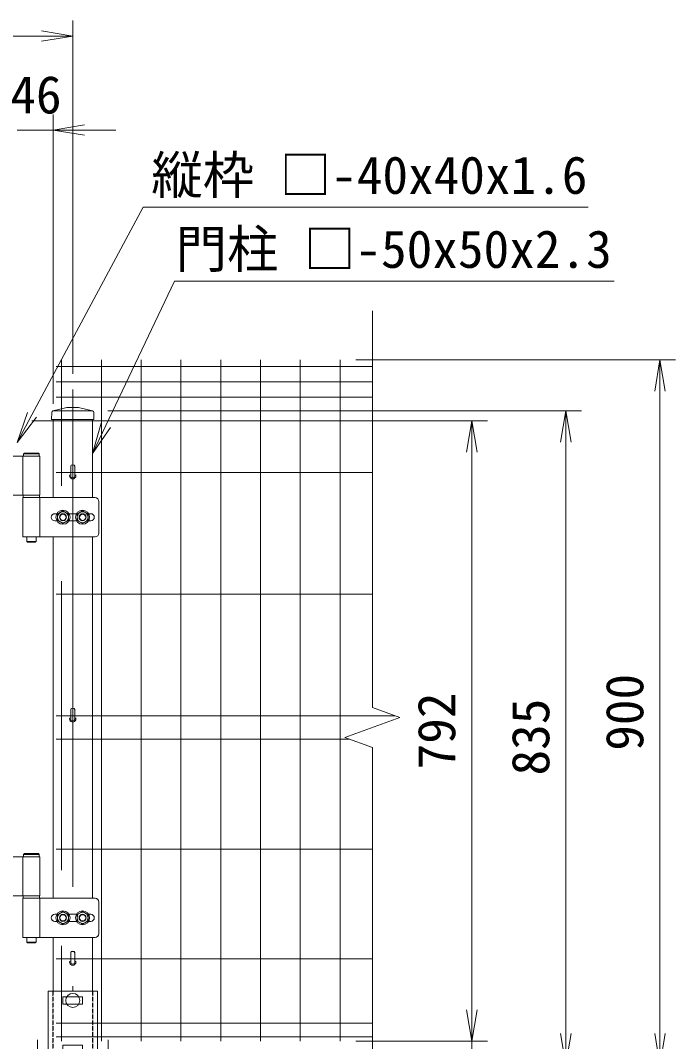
# Model space of a CAD drawing. Units: millimetres, scale not verified. Extents: x -4200 to 4200, y -2970 to 2970.
# Drawn here: x 990 to 1826, y 274 to 1578 of the extents above; entities that cross this region are included whole.
import ezdxf
from ezdxf.enums import TextEntityAlignment as Align

# ---------------------------------------------------------------- set-up
doc = ezdxf.new("R2010")
doc.units = ezdxf.units.MM
doc.header["$LTSCALE"] = 20
for name, pattern in [('DASHED', [7.5, 6, -1.5]), ('USER1', [50.8, 31.75, -6.35, 6.35, -6.35]), ('USER3', [0.375, 0.25, -0.125])]:
    doc.linetypes.add(name, pattern=pattern)
for name, color, linetype, lineweight in [('0-0_D-STR-TXT', 7, 'Continuous', 9), ('0-1_D-STR3', 3, 'Continuous', 13), ('0-2_D-BMK', 2, 'USER1', 13), ('0-3_D-STR1', 1, 'Continuous', 18), ('0-4_D-STR-DIM', 7, 'Continuous', 9), ('0-5_0', 7, 'Continuous', 9), ('0-7_D-STR2', 7, 'Continuous', 9)]:
    doc.layers.add(name, color=color, linetype=linetype, lineweight=lineweight)
doc.styles.add('ＭＳ ゴシック', font='')
doc.styles.get('ＭＳ ゴシック').set_extended_font_data('MS Gothic')

# ---------------------------------------------------------------- blocks, each defined once
blk = doc.blocks.new('_Open')
at = {"layer": '0-5_0'}
blk.add_line((-20, 3.33), (0, 0), dxfattribs=at)
blk.add_lwpolyline([(-20, -3.33), (0, 0), (-20, 0)], dxfattribs=at)
blk = doc.blocks.new('U60')
at = {"layer": '0-1_D-STR3'}
for p, q in [((38660, 15540), (37380, 15540)), ((38228, 15540), (38228, 14540)), ((38644, 15600), (38244, 15600)), ((38644, 15540), (38244, 15540)), ((38624, 15620), (38264, 15620)), ((38660, 15540), (38660, 14540)), ((37380, 14540), (38660, 14540)), ((38228, 14480), (40068, 14480)), ((38228, 14480), (38228, 13480)), ((38234, 14540), (38654, 14540)), ((38654, 14540), (38654, 14480)), ((38660, 14480), (38660, 13480)), ((40168, 14380), (40168, 13580)), ((38950, 13980), (38950.2, 13980)), ((39040, 14070), (39094.1, 14070)), ((39040, 13890), (39094.1, 13890)), ((39405.9, 14070), (39594.1, 14070)), ((39405.9, 13890), (39594.1, 13890)), ((39905.9, 14070), (39960, 14070)), ((39905.9, 13890), (39960, 13890)), ((40050, 13980), (40050.2, 13980)), ((40068, 13480), (38228, 13480)), ((38324, 13480), (38324, 13360)), ((38344, 13340), (38324, 13360)), ((38564, 13360), (38324, 13360)), ((38544, 13340), (38344, 13340)), ((38544, 13340), (38564, 13360)), ((38564, 13480), (38564, 13360)), ((38660, 5310), (37380, 5310)), ((38228, 5310), (38228, 4310)), ((38264, 5390), (38244, 5370)), ((38644, 5370), (38244, 5370)), ((38244, 5370), (38244, 5310)), ((38644, 5310), (38244, 5310)), ((38624, 5390), (38264, 5390)), ((38624, 5390), (38644, 5370)), ((38644, 5370), (38644, 5310)), ((38660, 5310), (38660, 4310)), ((37380, 4310), (38660, 4310)), ((38228, 4250), (38228, 3250)), ((38228, 4250), (40068, 4250)), ((38234, 4310), (38654, 4310)), ((38234, 4310), (38234, 4250)), ((38234, 4250), (38654, 4250)), ((38654, 4310), (38654, 4250)), ((38660, 4250), (38660, 3250)), ((40168, 4150), (40168, 3350)), ((38950, 3750), (38950.2, 3750)), ((39040, 3840), (39094.1, 3840)), ((39040, 3660), (39094.1, 3660)), ((39405.9, 3840), (39594.1, 3840)), ((39405.9, 3660), (39594.1, 3660)), ((39905.9, 3840), (39960, 3840)), ((39905.9, 3660), (39960, 3660)), ((40050, 3750), (40050.2, 3750)), ((40068, 3250), (38228, 3250)), ((38324, 3250), (38324, 3130)), ((38344, 3110), (38324, 3130)), ((38564, 3130), (38324, 3130)), ((38544, 3110), (38564, 3130)), ((38564, 3250), (38564, 3130)), ((38544, 3110), (38344, 3110))]:
    blk.add_line(p, q, dxfattribs=at)
for points in [[(38264, 15620), (38244, 15600), (38244, 15540)], [(38624, 15620), (38644, 15600), (38644, 15540)], [(38234, 14540), (38234, 14480), (38654, 14480)]]:
    blk.add_lwpolyline(points, dxfattribs=at)
for points in [[(39250, 14142), (39109.7, 14061), (39109.7, 13899), (39250, 13818), (39390.3, 13899), (39390.3, 14061)], [(39750, 14142), (39609.7, 14061), (39609.7, 13899), (39750, 13818), (39890.3, 13899), (39890.3, 14061)], [(39250, 3912), (39109.7, 3831), (39109.7, 3669), (39250, 3588), (39390.3, 3669), (39390.3, 3831)], [(39750, 3912), (39609.7, 3831), (39609.7, 3669), (39750, 3588), (39890.3, 3669), (39890.3, 3831)]]:
    blk.add_lwpolyline(points, close=True, dxfattribs=at)
for centre, radius in [((39250, 13980), 180), ((39250, 13980), 140.7), ((39750, 13980), 180), ((39750, 13980), 140.7), ((39250, 13980), 90), ((39250, 13980), 80), ((39750, 13980), 90), ((39750, 13980), 80), ((39250, 3750), 180), ((39750, 3750), 180), ((39250, 3750), 140.7), ((39250, 3750), 90), ((39250, 3750), 80), ((39750, 3750), 140.7), ((39750, 3750), 90), ((39750, 3750), 80)]:
    blk.add_circle(centre, radius, dxfattribs=at)
for centre, radius, start, end in [((40068, 14380), 100, 0, 90), ((39040, 13980), 90, 90, 180), ((39040, 13980), 90, 180, 270), ((39960, 13980), 90, 0, 90), ((39960, 13980), 90, 270, 0), ((40068, 13580), 100, 270, 0), ((40068, 4150), 100, 0, 90), ((39040, 3750), 90, 90, 180), ((39040, 3750), 90, 180, 270), ((39960, 3750), 90, 0, 90), ((39960, 3750), 90, 270, 0), ((40068, 3350), 100, 270, 0)]:
    blk.add_arc(centre, radius, start, end, dxfattribs=at)
blk = doc.blocks.new('ベースプレート部品\u3000正面図')
at = {"layer": '0-1_D-STR3', "linetype": 'DASHED'}
for p, q in [((16787, 48401.4), (16787, 46521.4)), ((17807, 48401.4), (17807, 46521.4)), ((16257, 46641.4), (16257, 46521.4)), ((16537, 46641.4), (16537, 46521.4)), ((16667, 46641.4), (16667, 46521.4)), ((17927, 46641.4), (17927, 46521.4)), ((18057, 46641.4), (18057, 46521.4)), ((18337, 46641.4), (18337, 46521.4))]:
    blk.add_line(p, q, dxfattribs=at)
at = {"layer": '0-1_D-STR3'}
for p, q in [((17546.8, 48256.4), (17046.7, 48256.4)), ((17046.7, 48256.4), (17046.7, 48066.4)), ((17546.7, 48256.4), (17546.7, 48066.4)), ((17927, 48401.4), (17927, 46641.4)), ((17546.7, 48066.4), (17046.8, 48066.4)), ((17546.8, 47016.4), (17046.7, 47016.4)), ((17046.7, 47016.4), (17046.7, 46826.4)), ((17546.7, 47016.4), (17546.7, 46826.4)), ((17546.7, 46826.4), (17046.8, 46826.4)), ((15797, 46641.4), (15797, 46521.4)), ((15797, 46641.4), (18797, 46641.4)), ((15797, 46521.4), (18797, 46521.4)), ((18797, 46641.4), (18797, 46521.4))]:
    blk.add_line(p, q, dxfattribs=at)
blk.add_lwpolyline([(17927, 48401.4), (16667, 48401.4), (16667, 46641.4)], dxfattribs=at)

msp = doc.modelspace()

# ---------------------------------------------------------------- linework, layer by layer
at = {"layer": '0-0_D-STR-TXT'}
for points in [[(1714.53, 1339.03), (1146.4, 1339.03), (1004.49, 1074)], [(1747.77, 1244.51), (1186.25, 1244.51), (1098.78, 1060.56)]]:
    msp.add_lwpolyline(points, dxfattribs=at)
at = {"layer": '0-1_D-STR3'}
for p, q in [((1054, 1008.41), (1054, 996.24)), ((1059.2, 1008.41), (1059.2, 996.24)), ((1054, 697.91), (1054, 685.74)), ((1059.2, 697.91), (1059.2, 685.74)), ((1054, 387.41), (1054, 375.24)), ((1059.2, 387.41), (1059.2, 375.24))]:
    msp.add_line(p, q, dxfattribs=at)
msp.add_circle((1056.6, 326.23), 9, dxfattribs=at)
for centre in [(1056.6, 996.24), (1056.6, 685.74), (1056.6, 375.24)]:
    msp.add_arc(centre, 2.6, 180, 0, dxfattribs=at)
for centre in [(1056.6, 1008.39), (1056.6, 697.89), (1056.6, 387.39), (1056.6, 386.94)]:
    msp.add_ellipse(centre, major_axis=(-2.6, 0), ratio=0.649974, start_param=3.1415927, end_param=6.2831853, dxfattribs=at)
at = {"layer": '0-2_D-BMK'}
for p, q in [((1056.6, 1106.46), (1056.6, 338.24)), ((1011.61, 276.14), (1011.61, 167.14)), ((1101.61, 276.14), (1101.61, 167.14))]:
    msp.add_line(p, q, dxfattribs=at)
at = {"layer": '0-3_D-STR1'}
for p, q in [((1049.1, 1083.24), (1031.31, 1079.15)), ((1049.1, 1083.24), (1064.1, 1083.24)), ((1064.1, 1083.24), (1081.9, 1079.15)), ((1029.76, 1077.24), (1029.6, 1068.24)), ((1031.69, 1079.24), (1081.52, 1079.24)), ((1083.45, 1077.24), (1083.6, 1068.24)), ((1029.6, 1068.24), (1083.6, 1068.24)), ((1031.6, 1068.24), (1031.6, 968.24)), ((1081.6, 1068.24), (1081.6, 968.24)), ((1031.6, 918.24), (1031.6, 456.74)), ((1081.6, 918.24), (1081.6, 456.74)), ((1031.6, 406.74), (1031.61, 338.24)), ((1081.6, 406.74), (1081.6, 338.24))]:
    msp.add_line(p, q, dxfattribs=at)
at = {"layer": '0-3_D-STR1', "linetype": 'USER3'}
for p, q in [((1031.61, 338.24), (1031.61, 244.24)), ((1081.61, 338.24), (1081.61, 244.24))]:
    msp.add_line(p, q, dxfattribs=at)
at = {"layer": '0-3_D-STR1'}
for centre, radius, start, end in [((1031.76, 1077.2), 2, 102.93782, 179), ((1081.45, 1077.2), 2, 1, 77.06218), ((1056.6, 996.24), 4, 162.5424, 17.4576), ((1056.6, 685.74), 4, 162.5424, 17.4576), ((1056.6, 375.24), 4, 162.5424, 17.4576)]:
    msp.add_arc(centre, radius, start, end, dxfattribs=at)
at = {"layer": '0-4_D-STR-DIM'}
for p, q in [((1056.6, 1126.46), (1056.6, 1577.61)), ((1016.6, 1557.61), (-903.4, 1557.61)), ((1031.6, 1088.24), (1031.6, 1457.61)), ((985.61, 1437.61), (1031.6, 1437.61)), ((1071.6, 1437.61), (1111.6, 1437.61)), ((1417.81, 1144.24), (1825.99, 1144.24)), ((1805.99, 1104.24), (1805.99, 284.24)), ((1101.52, 1079.24), (1705.99, 1079.24)), ((1004.57, 1066.24), (1585.99, 1066.24)), ((1685.99, 284.24), (1685.99, 1039.24)), ((1565.99, 1026.24), (1565.99, 314.24)), ((1565.99, 314.24), (1565.99, 354.24)), ((1417.81, 274.24), (1585.99, 274.24)), ((1417.81, 274.24), (1585.99, 274.24)), ((1565.99, 274.24), (1565.99, 244.24))]:
    msp.add_line(p, q, dxfattribs=at)
at = {"layer": '0-7_D-STR2'}
for p, q in [((1438.98, 700.39), (1438.98, 1206.85)), ((1035.4, 1135.81), (1438.98, 1135.81)), ((1042.38, 1144.24), (1042.38, 983.44)), ((1093.19, 1144.24), (1093.19, 274.24)), ((1143.96, 1144.24), (1143.96, 274.24)), ((1194.73, 1144.24), (1194.73, 274.24)), ((1245.46, 1144.24), (1245.46, 274.24)), ((1296.23, 1144.24), (1296.23, 274.24)), ((1347.02, 1144.24), (1347.02, 274.24)), ((1397.81, 1144.24), (1397.81, 274.24)), ((1035.4, 1116.24), (1438.98, 1116.24)), ((1035.4, 1096.67), (1438.98, 1096.67)), ((1035.4, 1000.24), (1438.98, 1000.24)), ((1042.38, 861.79), (1042.38, 492.69)), ((1035.4, 844.99), (1438.98, 844.99)), ((1474.21, 687.56), (1438.98, 700.39)), ((1035.4, 689.74), (1468.24, 689.74)), ((1403.74, 661.91), (1474.21, 687.56)), ((1035.4, 659.74), (1409.71, 659.74)), ((1438.98, 649.09), (1403.74, 661.91)), ((1438.98, 151.24), (1438.98, 649.09)), ((1035.4, 519.49), (1438.98, 519.49)), ((1042.38, 396.04), (1042.38, 274.24)), ((1035.4, 379.24), (1438.98, 379.24)), ((1035.4, 297.24), (1438.98, 297.24)), ((1035.4, 279.64), (1438.98, 279.64))]:
    msp.add_line(p, q, dxfattribs=at)

# ---------------------------------------------------------------- block references
at = {"layer": '0-0_D-STR-TXT', "xscale": 2, "yscale": 2}
for p, rotation in [((985.61, 1038.74), 241.83213), ((1081.6, 1024.43), 244.57071)]:
    msp.add_blockref('_Open', p, dxfattribs=dict(at, rotation=rotation))
at = {"layer": '0-4_D-STR-DIM'}
for name, p, xscale, yscale in [('_Open', (1056.6, 1557.61), 2, 2), ('U60', (-918.39, 244.24), 0.05, 0.05), ('ベースプレート部品\u3000正面図', (191.76, -2081.84), 0.05, 0.05)]:
    msp.add_blockref(name, p, dxfattribs=dict(at, xscale=xscale, yscale=yscale))
at = {"layer": '0-4_D-STR-DIM', "xscale": 2, "yscale": 2}
for p, rotation in [((1031.6, 1437.61), 180), ((1805.99, 1144.24), 90), ((1685.99, 1079.24), 90), ((1565.99, 1066.24), 90), ((1565.99, 274.24), 270), ((1565.99, 274.24), 270), ((1685.99, 244.24), 270), ((1805.99, 244.24), 270)]:
    msp.add_blockref('_Open', p, dxfattribs=dict(at, rotation=rotation))

# ---------------------------------------------------------------- texts
at = {"layer": '0-0_D-STR-TXT', "style": 'ＭＳ ゴシック'}
for s, p in [('縦枠 □-40x40x1.6', (1156.89, 1341.72)), ('門柱 □-50x50x2.3', (1187.86, 1247.21))]:
    msp.add_text(s, height=48.09, dxfattribs=at).set_placement(p, align=Align.BOTTOM_LEFT)
at = {"layer": '0-4_D-STR-DIM', "style": 'ＭＳ ゴシック'}
msp.add_text('46', height=48.09, dxfattribs=at).set_placement((976.88, 1444.36), align=Align.BOTTOM_LEFT)
for s, p in [('900', (1799.24, 645.11)), ('792', (1559.24, 621.26)), ('835', (1679.24, 613.51))]:
    msp.add_text(s, height=48.09, rotation=90, dxfattribs=at).set_placement(p, align=Align.BOTTOM_LEFT)

doc.saveas('drawing.dxf')
